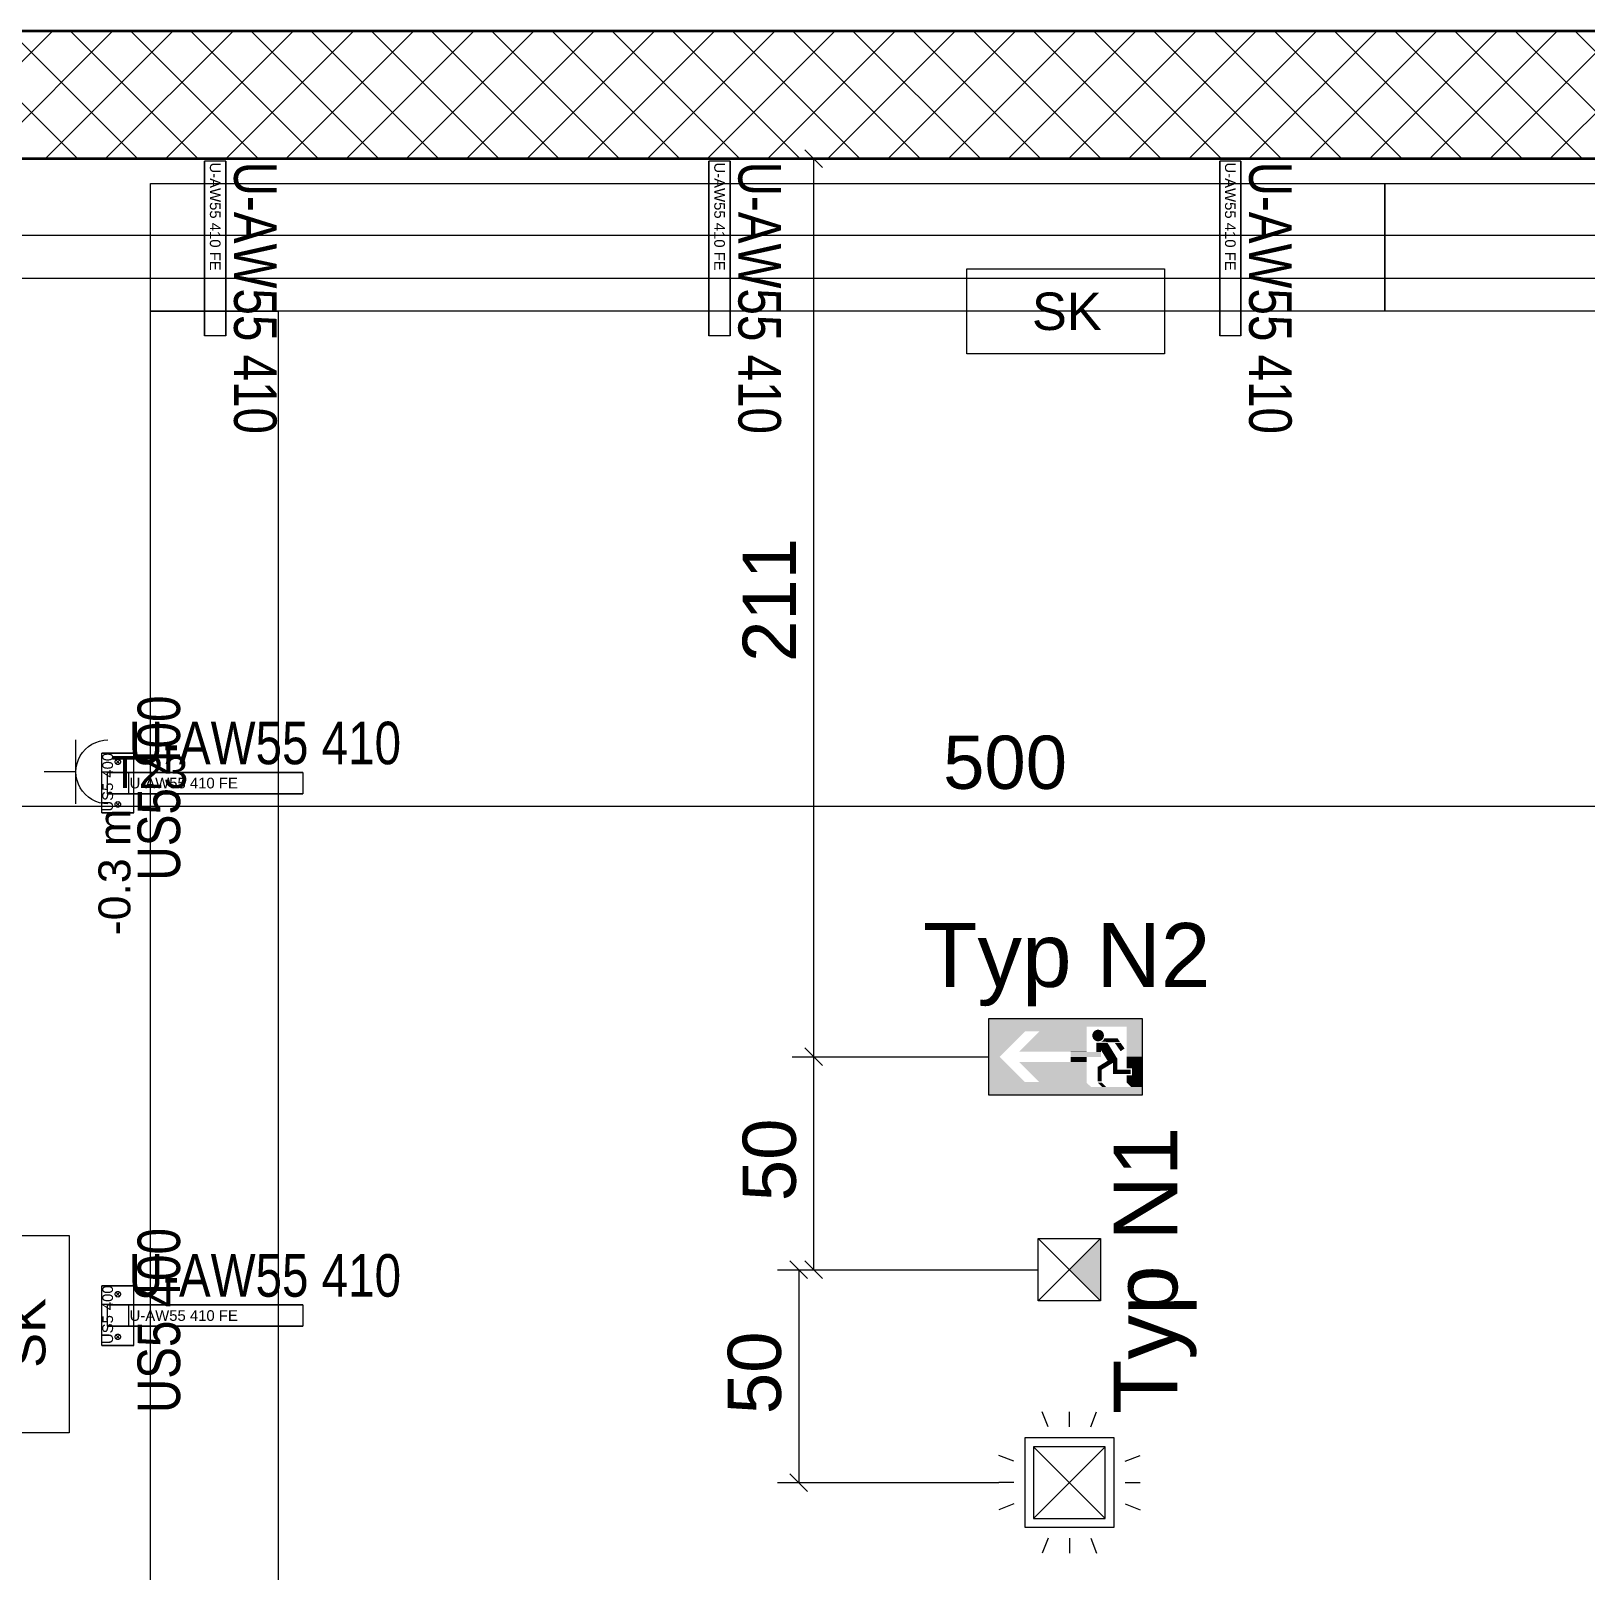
# Model space of a CAD drawing. Extents: x -1067 to 613, y -179 to 712.
# Drawn here: x -580.7 to -507.6, y 378 to 450.4 of the extents above; entities that cross this region are included whole.
import ezdxf
from ezdxf.lldxf.tags import DXFTag

# ---------------------------------------------------------------- set-up
doc = ezdxf.new("R2010")
doc.units = 0
doc.layers.get('0').update_dxf_attribs({"lineweight": 13})
for name, color, linetype, lineweight, true_color in [('A-DETL-____-OTLN', 5, 'Continuous', 9, 0x0000ff), ('EL01_VVV_Mass', 7, 'Continuous', 13, 0xb2b200), ('EL01_WAN_BUS-KNX', 7, 'Continuous', 13, 0xcc0099), ('EL01_WAN_Kraft', 1, 'Continuous', 13, 0xff0000), ('EL01_WAN_Notbeleuchtungen', 7, 'Continuous', 13, 0x009900), ('EL01_WAN_Notbeleuchtungentyp', 7, 'Continuous', 13, 0x009900), ('EL01_WAN_Schlaufkasten', 1, 'Continuous', 13, 0xff0000), ('EL01_WAN_Trassen', 40, 'Continuous', 13, 0xffbf00), ('EL01_WAN_Trassen Befestigung', 7, 'Continuous', 13, 0xb2b200)]:
    doc.layers.add(name, color=color, linetype=linetype, lineweight=lineweight, true_color=true_color)
for name, color, linetype, lineweight in [('A-FLOR-____-OTLN', 7, 'Continuous', 9), ('A-WALL-____-MCUT', 7, 'Continuous', 35), ('A-WALL-____-PATT', 7, 'Continuous', 35)]:
    doc.layers.add(name, color=color, linetype=linetype, lineweight=lineweight)
doc.styles.get("Standard").update_dxf_attribs({"font": 'arial.ttf'})
tags = doc.linetypes.add('Gestrichelt', pattern=[0.1, 0.05, -0.05]).pattern_tags.tags
tags[6:7] = [DXFTag(74, 4), DXFTag(75, 0), DXFTag(340, '0'), DXFTag(46, 1.0), DXFTag(50, 0.0), DXFTag(44, 0.0), DXFTag(45, 0.0)]
tags[4:5] = [DXFTag(74, 4), DXFTag(75, 0), DXFTag(340, '0'), DXFTag(46, 1.0), DXFTag(50, 0.0), DXFTag(44, 0.0), DXFTag(45, 0.0)]

# ---------------------------------------------------------------- blocks, each defined once
blk = doc.blocks.new('Referenz-A0UNPC4Q6I', base_point=(-1062.181, -175.856))
at = {"layer": 'A-DETL-____-OTLN', "color": 0, "linetype": 'Gestrichelt', "ltscale": 0.13}
blk.add_line((-585.097, 438.764), (-247.297, 438.764), dxfattribs=at)
at = {"layer": 'A-FLOR-____-OTLN', "color": 0, "linetype": 'Continuous', "ltscale": 0.13}
for p, q in [((-246.697, 444.364), (-585.097, 444.364)), ((-247.297, 440.776), (-585.097, 440.776))]:
    blk.add_line(p, q, dxfattribs=at)
at = {"layer": 'A-WALL-____-MCUT', "color": 0, "linetype": 'Continuous', "ltscale": 0.35}
for p, q in [((178.303, 450.376), (-831.255, 450.376)), ((-246.697, 444.376), (-585.097, 444.376))]:
    blk.add_line(p, q, dxfattribs=at)
at = {"layer": 'A-WALL-____-PATT', "color": 0, "linetype": 'Continuous', "lineweight": 9, "ltscale": 0.13}
for p, q in [((-585.702, 444.376), (-579.702, 450.376)), ((-578.511, 444.376), (-584.511, 450.376)), ((-582.874, 444.376), (-576.874, 450.376)), ((-575.683, 444.376), (-581.683, 450.376)), ((-580.045, 444.376), (-574.045, 450.376)), ((-572.854, 444.376), (-578.854, 450.376)), ((-577.217, 444.376), (-571.217, 450.376)), ((-570.026, 444.376), (-576.026, 450.376)), ((-574.388, 444.376), (-568.388, 450.376)), ((-567.197, 444.376), (-573.197, 450.376)), ((-571.56, 444.376), (-565.56, 450.376)), ((-564.369, 444.376), (-570.369, 450.376)), ((-568.731, 444.376), (-562.731, 450.376)), ((-561.541, 444.376), (-567.541, 450.376)), ((-565.903, 444.376), (-559.903, 450.376)), ((-558.712, 444.376), (-564.712, 450.376)), ((-563.075, 444.376), (-557.075, 450.376)), ((-555.884, 444.376), (-561.884, 450.376)), ((-560.246, 444.376), (-554.246, 450.376)), ((-553.055, 444.376), (-559.055, 450.376)), ((-557.418, 444.376), (-551.418, 450.376)), ((-550.227, 444.376), (-556.227, 450.376)), ((-554.589, 444.376), (-548.589, 450.376)), ((-547.398, 444.376), (-553.398, 450.376)), ((-551.761, 444.376), (-545.761, 450.376)), ((-544.57, 444.376), (-550.57, 450.376)), ((-548.932, 444.376), (-542.932, 450.376)), ((-541.742, 444.376), (-547.742, 450.376)), ((-546.104, 444.376), (-540.104, 450.376)), ((-538.913, 444.376), (-544.913, 450.376)), ((-543.276, 444.376), (-537.276, 450.376)), ((-536.085, 444.376), (-542.085, 450.376)), ((-540.447, 444.376), (-534.447, 450.376)), ((-533.256, 444.376), (-539.256, 450.376)), ((-537.619, 444.376), (-531.619, 450.376)), ((-530.428, 444.376), (-536.428, 450.376)), ((-534.79, 444.376), (-528.79, 450.376)), ((-527.599, 444.376), (-533.599, 450.376)), ((-531.962, 444.376), (-525.962, 450.376)), ((-524.771, 444.376), (-530.771, 450.376)), ((-529.133, 444.376), (-523.133, 450.376)), ((-521.943, 444.376), (-527.943, 450.376)), ((-526.305, 444.376), (-520.305, 450.376)), ((-519.114, 444.376), (-525.114, 450.376)), ((-523.477, 444.376), (-517.477, 450.376)), ((-516.286, 444.376), (-522.286, 450.376)), ((-520.648, 444.376), (-514.648, 450.376)), ((-513.457, 444.376), (-519.457, 450.376)), ((-517.82, 444.376), (-511.82, 450.376)), ((-510.629, 444.376), (-516.629, 450.376)), ((-514.991, 444.376), (-508.991, 450.376)), ((-507.8, 444.376), (-513.8, 450.376)), ((-512.163, 444.376), (-506.163, 450.376)), ((-504.972, 444.376), (-510.972, 450.376)), ((-509.334, 444.376), (-503.334, 450.376)), ((-502.144, 444.376), (-508.144, 450.376))]:
    blk.add_line(p, q, dxfattribs=at)
blk = doc.blocks.new('IfcObject-A0UNPC4S6I', base_point=(-524.854, 431.739))
at = {"layer": 'EL01_WAN_Trassen', "linetype": 'ByBlock', "lineweight": -2, "ltscale": 0.13}
for p, q in [((-523.854, 444.26), (-524.854, 444.26)), ((-523.854, 444.26), (-524.854, 444.26)), ((-524.854, 444.26), (-524.854, 436.06)), ((-524.854, 436.06), (-524.854, 444.26)), ((-524.854, 444.26), (-524.854, 444.26)), ((-523.854, 444.26), (-523.854, 436.06)), ((-523.854, 436.06), (-523.854, 444.26)), ((-523.854, 444.26), (-523.854, 444.26)), ((-523.854, 436.06), (-524.854, 436.06)), ((-523.854, 436.06), (-524.854, 436.06)), ((-524.854, 436.06), (-524.854, 436.06)), ((-523.854, 436.06), (-523.854, 436.06))]:
    blk.add_line(p, q, dxfattribs=at)
at = {"layer": 'EL01_WAN_Trassen', "lineweight": -2, "attachment_point": 1, "rotation": 270}
for s, insert, char_height in [('{\\fArial;U-AW55 410 FE}', (-524.104, 444.205), 0.5), ('{\\W0.8;\\fArial;U-AW55 410}', (-521.47, 444.244), 2)]:
    blk.add_mtext(s, dxfattribs=dict(at, insert=insert, char_height=char_height))
blk = doc.blocks.new('IfcObject-A0UNPC4Y6I', base_point=(-577.381, 410.467))
at = {"layer": 'EL01_WAN_Trassen', "linetype": 'ByBlock', "lineweight": -2, "ltscale": 0.13}
for p, q in [((-577.381, 413.651), (-577.381, 416.451)), ((-577.381, 413.651), (-577.381, 416.451)), ((-575.881, 416.451), (-577.381, 416.451)), ((-577.381, 416.451), (-577.381, 416.451)), ((-577.381, 416.451), (-575.881, 416.451)), ((-575.881, 413.651), (-575.881, 416.451)), ((-575.881, 413.651), (-575.881, 416.451)), ((-575.881, 416.451), (-575.881, 416.451)), ((-576.761, 416.051), (-576.757, 416.084)), ((-576.757, 416.017), (-576.761, 416.051)), ((-576.757, 416.084), (-576.744, 416.116)), ((-576.744, 415.986), (-576.757, 416.017)), ((-576.744, 416.116), (-576.723, 416.143)), ((-576.723, 415.959), (-576.744, 415.986)), ((-576.723, 416.143), (-576.696, 416.163)), ((-576.723, 415.959), (-576.539, 416.143)), ((-576.539, 415.959), (-576.723, 416.143)), ((-576.696, 415.938), (-576.723, 415.959)), ((-576.696, 416.163), (-576.665, 416.176)), ((-576.665, 415.925), (-576.696, 415.938)), ((-576.665, 416.176), (-576.631, 416.181)), ((-576.631, 415.921), (-576.665, 415.925)), ((-576.631, 416.181), (-576.597, 416.176)), ((-576.597, 415.925), (-576.631, 415.921)), ((-576.597, 416.176), (-576.566, 416.163)), ((-576.566, 415.938), (-576.597, 415.925)), ((-576.566, 416.163), (-576.539, 416.143)), ((-576.539, 415.959), (-576.566, 415.938)), ((-576.539, 416.143), (-576.518, 416.116)), ((-576.518, 415.986), (-576.539, 415.959)), ((-576.518, 416.116), (-576.505, 416.084)), ((-576.505, 416.017), (-576.518, 415.986)), ((-576.505, 416.084), (-576.501, 416.051)), ((-576.501, 416.051), (-576.505, 416.017)), ((-577.131, 415.551), (-577.131, 414.551)), ((-577.131, 415.551), (-577.131, 414.551)), ((-576.131, 415.551), (-577.131, 415.551)), ((-577.131, 415.551), (-577.131, 415.551)), ((-577.131, 415.551), (-576.131, 415.551)), ((-576.131, 415.551), (-576.131, 414.551)), ((-576.131, 415.551), (-576.131, 414.551)), ((-576.131, 415.551), (-576.131, 415.551)), ((-576.131, 414.551), (-577.131, 414.551)), ((-577.131, 414.551), (-577.131, 414.551)), ((-577.131, 414.551), (-576.131, 414.551)), ((-576.131, 414.551), (-576.131, 414.551)), ((-575.881, 413.651), (-577.381, 413.651)), ((-577.381, 413.651), (-577.381, 413.651)), ((-577.381, 413.651), (-575.881, 413.651)), ((-576.761, 414.051), (-576.757, 414.084)), ((-576.757, 414.017), (-576.761, 414.051)), ((-576.757, 414.084), (-576.744, 414.116)), ((-576.744, 413.986), (-576.757, 414.017)), ((-576.744, 414.116), (-576.723, 414.143)), ((-576.723, 413.959), (-576.744, 413.986)), ((-576.723, 414.143), (-576.696, 414.163)), ((-576.539, 413.959), (-576.723, 414.143)), ((-576.539, 414.143), (-576.723, 413.959)), ((-576.696, 413.938), (-576.723, 413.959)), ((-576.696, 414.163), (-576.665, 414.176)), ((-576.665, 413.925), (-576.696, 413.938)), ((-576.665, 414.176), (-576.631, 414.181)), ((-576.631, 413.921), (-576.665, 413.925)), ((-576.631, 414.181), (-576.597, 414.176)), ((-576.597, 413.925), (-576.631, 413.921)), ((-576.597, 414.176), (-576.566, 414.163)), ((-576.566, 413.938), (-576.597, 413.925)), ((-576.566, 414.163), (-576.539, 414.143)), ((-576.539, 413.959), (-576.566, 413.938)), ((-576.539, 414.143), (-576.518, 414.116)), ((-576.518, 413.986), (-576.539, 413.959)), ((-576.518, 414.116), (-576.505, 414.084)), ((-576.505, 414.017), (-576.518, 413.986)), ((-576.505, 414.084), (-576.501, 414.051)), ((-576.501, 414.051), (-576.505, 414.017)), ((-575.881, 413.651), (-575.881, 413.651))]:
    blk.add_line(p, q, dxfattribs=at)
at = {"layer": 'EL01_WAN_Trassen', "lineweight": -2, "attachment_point": 1, "rotation": 90}
for s, insert, char_height in [('{\\W0.8;\\fArial;US5 400}', (-575.703, 410.467), 2), ('{\\fArial;400}', (-577.358, 415.303), 0.5), ('{\\fArial;US5}', (-577.354, 413.712), 0.5)]:
    blk.add_mtext(s, dxfattribs=dict(at, insert=insert, char_height=char_height))
blk = doc.blocks.new('IfcObject-A0UNPC5Q6I', base_point=(-576.131, 389.536))
at = {"layer": 'EL01_WAN_Trassen', "linetype": 'ByBlock', "lineweight": -2, "ltscale": 0.13}
for p, q in [((-576.131, 390.536), (-576.131, 389.536)), ((-576.131, 390.536), (-576.131, 389.536)), ((-576.131, 390.536), (-567.931, 390.536)), ((-567.931, 390.536), (-576.131, 390.536)), ((-576.131, 390.536), (-576.131, 390.536)), ((-567.931, 390.536), (-567.931, 389.536)), ((-567.931, 390.536), (-567.931, 389.536)), ((-567.931, 390.536), (-567.931, 390.536)), ((-576.131, 389.536), (-567.931, 389.536)), ((-567.931, 389.536), (-576.131, 389.536)), ((-576.131, 389.536), (-576.131, 389.536)), ((-567.931, 389.536), (-567.931, 389.536))]:
    blk.add_line(p, q, dxfattribs=at)
at = {"layer": 'EL01_WAN_Trassen', "lineweight": -2, "attachment_point": 1}
for s, insert, char_height in [('{\\W0.8;\\fArial;U-AW55 410}', (-576.115, 392.92), 2), ('{\\fArial;U-AW55 410 FE}', (-576.076, 390.286), 0.5)]:
    blk.add_mtext(s, dxfattribs=dict(at, insert=insert, char_height=char_height))
blk = doc.blocks.new('Kabelkanal-A0UNPC6C6I', base_point=(-575.095, 437.214))
at = {"color": 0, "linetype": 'ByBlock', "lineweight": -2, "ltscale": 0.13}
for p, q in [((-575.095, 437.214), (-575.095, 443.214)), ((-575.095, 443.214), (-517.095, 443.214)), ((-517.095, 443.214), (-517.095, 437.214)), ((-517.095, 437.214), (-575.095, 437.214))]:
    blk.add_line(p, q, dxfattribs=at)
blk = doc.blocks.new('Kabelkanal-A0UNPC826I', base_point=(-517.095, 437.214))
at = {"color": 0, "linetype": 'ByBlock', "lineweight": -2, "ltscale": 0.13}
for p, q in [((-517.095, 437.214), (-517.095, 443.214)), ((-517.095, 443.214), (-457.095, 443.214)), ((-457.095, 443.214), (-457.095, 437.214)), ((-457.095, 437.214), (-517.095, 437.214))]:
    blk.add_line(p, q, dxfattribs=at)
blk = doc.blocks.new('IfcObject-A0UNPC8C6I', base_point=(-572.553, 431.739))
at = {"layer": 'EL01_WAN_Trassen', "linetype": 'ByBlock', "lineweight": -2, "ltscale": 0.13}
for p, q in [((-571.553, 444.26), (-572.553, 444.26)), ((-571.553, 444.26), (-572.553, 444.26)), ((-572.553, 444.26), (-572.553, 436.06)), ((-572.553, 436.06), (-572.553, 444.26)), ((-572.553, 444.26), (-572.553, 444.26)), ((-571.553, 444.26), (-571.553, 436.06)), ((-571.553, 436.06), (-571.553, 444.26)), ((-571.553, 444.26), (-571.553, 444.26)), ((-571.553, 436.06), (-572.553, 436.06)), ((-571.553, 436.06), (-572.553, 436.06)), ((-572.553, 436.06), (-572.553, 436.06)), ((-571.553, 436.06), (-571.553, 436.06))]:
    blk.add_line(p, q, dxfattribs=at)
at = {"layer": 'EL01_WAN_Trassen', "lineweight": -2, "attachment_point": 1, "rotation": 270}
for s, insert, char_height in [('{\\fArial;U-AW55 410 FE}', (-571.803, 444.205), 0.5), ('{\\W0.8;\\fArial;U-AW55 410}', (-569.169, 444.244), 2)]:
    blk.add_mtext(s, dxfattribs=dict(at, insert=insert, char_height=char_height))
blk = doc.blocks.new('IfcObject-A0UNPC946I', base_point=(-576.131, 414.551))
at = {"layer": 'EL01_WAN_Trassen', "linetype": 'ByBlock', "lineweight": -2, "ltscale": 0.13}
for p, q in [((-576.131, 415.551), (-576.131, 414.551)), ((-576.131, 415.551), (-576.131, 414.551)), ((-576.131, 415.551), (-567.931, 415.551)), ((-567.931, 415.551), (-576.131, 415.551)), ((-576.131, 415.551), (-576.131, 415.551)), ((-567.931, 415.551), (-567.931, 414.551)), ((-567.931, 415.551), (-567.931, 414.551)), ((-567.931, 415.551), (-567.931, 415.551)), ((-576.131, 414.551), (-567.931, 414.551)), ((-567.931, 414.551), (-576.131, 414.551)), ((-576.131, 414.551), (-576.131, 414.551)), ((-567.931, 414.551), (-567.931, 414.551))]:
    blk.add_line(p, q, dxfattribs=at)
at = {"layer": 'EL01_WAN_Trassen', "lineweight": -2, "attachment_point": 1}
for s, insert, char_height in [('{\\W0.8;\\fArial;U-AW55 410}', (-576.115, 417.935), 2), ('{\\fArial;U-AW55 410 FE}', (-576.076, 415.301), 0.5)]:
    blk.add_mtext(s, dxfattribs=dict(at, insert=insert, char_height=char_height))
blk = doc.blocks.new('IfcObject-A0UNPC9K6I', base_point=(-577.381, 385.451))
at = {"layer": 'EL01_WAN_Trassen', "linetype": 'ByBlock', "lineweight": -2, "ltscale": 0.13}
for p, q in [((-577.381, 388.636), (-577.381, 391.436)), ((-577.381, 388.636), (-577.381, 391.436)), ((-575.881, 391.436), (-577.381, 391.436)), ((-577.381, 391.436), (-577.381, 391.436)), ((-577.381, 391.436), (-575.881, 391.436)), ((-576.761, 391.036), (-576.757, 391.069)), ((-576.757, 391.002), (-576.761, 391.036)), ((-576.757, 391.069), (-576.744, 391.101)), ((-576.744, 390.971), (-576.757, 391.002)), ((-576.744, 391.101), (-576.723, 391.128)), ((-576.723, 390.944), (-576.744, 390.971)), ((-576.723, 391.128), (-576.696, 391.148)), ((-576.723, 390.944), (-576.539, 391.128)), ((-576.539, 390.944), (-576.723, 391.128)), ((-576.696, 390.923), (-576.723, 390.944)), ((-576.696, 391.148), (-576.665, 391.161)), ((-576.665, 390.91), (-576.696, 390.923)), ((-576.665, 391.161), (-576.631, 391.166)), ((-576.631, 390.906), (-576.665, 390.91)), ((-576.631, 391.166), (-576.597, 391.161)), ((-576.597, 390.91), (-576.631, 390.906)), ((-576.597, 391.161), (-576.566, 391.148)), ((-576.566, 390.923), (-576.597, 390.91)), ((-576.566, 391.148), (-576.539, 391.128)), ((-576.539, 390.944), (-576.566, 390.923)), ((-576.539, 391.128), (-576.518, 391.101)), ((-576.518, 390.971), (-576.539, 390.944)), ((-576.518, 391.101), (-576.505, 391.069)), ((-576.505, 391.002), (-576.518, 390.971)), ((-576.505, 391.069), (-576.501, 391.036)), ((-576.501, 391.036), (-576.505, 391.002)), ((-575.881, 388.636), (-575.881, 391.436)), ((-575.881, 388.636), (-575.881, 391.436)), ((-575.881, 391.436), (-575.881, 391.436)), ((-577.131, 390.536), (-577.131, 389.536)), ((-577.131, 390.536), (-577.131, 389.536)), ((-576.131, 390.536), (-577.131, 390.536)), ((-577.131, 390.536), (-577.131, 390.536)), ((-577.131, 390.536), (-576.131, 390.536)), ((-576.131, 390.536), (-576.131, 389.536)), ((-576.131, 390.536), (-576.131, 389.536)), ((-576.131, 390.536), (-576.131, 390.536)), ((-576.131, 389.536), (-577.131, 389.536)), ((-577.131, 389.536), (-577.131, 389.536)), ((-577.131, 389.536), (-576.131, 389.536)), ((-576.131, 389.536), (-576.131, 389.536)), ((-576.761, 389.036), (-576.757, 389.069)), ((-576.757, 389.002), (-576.761, 389.036)), ((-576.757, 389.069), (-576.744, 389.101)), ((-576.744, 388.971), (-576.757, 389.002)), ((-576.744, 389.101), (-576.723, 389.128)), ((-576.723, 388.944), (-576.744, 388.971)), ((-576.723, 389.128), (-576.696, 389.148)), ((-576.539, 388.944), (-576.723, 389.128)), ((-576.539, 389.128), (-576.723, 388.944)), ((-576.696, 388.923), (-576.723, 388.944)), ((-576.696, 389.148), (-576.665, 389.161)), ((-576.665, 388.91), (-576.696, 388.923)), ((-576.665, 389.161), (-576.631, 389.166)), ((-576.631, 388.906), (-576.665, 388.91)), ((-576.631, 389.166), (-576.597, 389.161)), ((-576.597, 388.91), (-576.631, 388.906)), ((-576.597, 389.161), (-576.566, 389.148)), ((-576.566, 388.923), (-576.597, 388.91)), ((-576.566, 389.148), (-576.539, 389.128)), ((-576.539, 388.944), (-576.566, 388.923)), ((-576.539, 389.128), (-576.518, 389.101)), ((-576.518, 388.971), (-576.539, 388.944)), ((-576.518, 389.101), (-576.505, 389.069)), ((-576.505, 389.002), (-576.518, 388.971)), ((-576.505, 389.069), (-576.501, 389.036)), ((-576.501, 389.036), (-576.505, 389.002)), ((-575.881, 388.636), (-577.381, 388.636)), ((-577.381, 388.636), (-577.381, 388.636)), ((-577.381, 388.636), (-575.881, 388.636)), ((-575.881, 388.636), (-575.881, 388.636))]:
    blk.add_line(p, q, dxfattribs=at)
at = {"layer": 'EL01_WAN_Trassen', "lineweight": -2, "attachment_point": 1, "rotation": 90}
for s, insert, char_height in [('{\\W0.8;\\fArial;US5 400}', (-575.703, 385.451), 2), ('{\\fArial;400}', (-577.358, 390.288), 0.5), ('{\\fArial;US5}', (-577.354, 388.697), 0.5)]:
    blk.add_mtext(s, dxfattribs=dict(at, insert=insert, char_height=char_height))
blk = doc.blocks.new('IfcObject-A0UNPC9Q6I', base_point=(-548.854, 431.739))
at = {"layer": 'EL01_WAN_Trassen', "linetype": 'ByBlock', "lineweight": -2, "ltscale": 0.13}
for p, q in [((-547.854, 444.26), (-548.854, 444.26)), ((-547.854, 444.26), (-548.854, 444.26)), ((-548.854, 444.26), (-548.854, 436.06)), ((-548.854, 436.06), (-548.854, 444.26)), ((-548.854, 444.26), (-548.854, 444.26)), ((-547.854, 444.26), (-547.854, 436.06)), ((-547.854, 436.06), (-547.854, 444.26)), ((-547.854, 444.26), (-547.854, 444.26)), ((-547.854, 436.06), (-548.854, 436.06)), ((-547.854, 436.06), (-548.854, 436.06)), ((-548.854, 436.06), (-548.854, 436.06)), ((-547.854, 436.06), (-547.854, 436.06))]:
    blk.add_line(p, q, dxfattribs=at)
at = {"layer": 'EL01_WAN_Trassen', "lineweight": -2, "attachment_point": 1, "rotation": 270}
for s, insert, char_height in [('{\\fArial;U-AW55 410 FE}', (-548.104, 444.205), 0.5), ('{\\W0.8;\\fArial;U-AW55 410}', (-545.47, 444.244), 2)]:
    blk.add_mtext(s, dxfattribs=dict(at, insert=insert, char_height=char_height))
blk = doc.blocks.new('Kabelkanal-A0UNPC9Y6I', base_point=(-575.095, 377.214))
at = {"color": 0, "linetype": 'ByBlock', "lineweight": -2, "ltscale": 0.13}
for p, q in [((-575.095, 437.214), (-569.095, 437.214)), ((-575.095, 377.214), (-575.095, 437.214)), ((-569.095, 437.214), (-569.095, 377.214)), ((-569.095, 377.214), (-575.095, 377.214))]:
    blk.add_line(p, q, dxfattribs=at)
blk = doc.blocks.new('Maß-A0UNPCB66I', base_point=(-585.509, 403.992))
at = {"color": 0, "lineweight": -2}
blk.add_line((-485.095, 413.945), (-585.095, 413.945), dxfattribs=at)
at = {"color": 0, "lineweight": -2, "insert": (-537.851, 417.278), "char_height": 2.5, "attachment_point": 1}
blk.add_mtext('{\\fArial;500}', dxfattribs=at)
blk = doc.blocks.new('Maß-A0UNPCD26I', base_point=(-547.97, 381.776))
at = {"color": 0, "lineweight": -2}
for p, q in [((-544.223, 391.777), (-545.05, 392.605)), ((-545.637, 392.191), (-533.38, 392.191)), ((-544.637, 392.191), (-544.637, 382.19)), ((-545.637, 382.19), (-535.239, 382.19)), ((-544.223, 381.776), (-545.05, 382.603))]:
    blk.add_line(p, q, dxfattribs=at)
at = {"color": 0, "lineweight": -2, "insert": (-547.97, 385.404), "char_height": 2.5, "attachment_point": 1, "rotation": 90}
blk.add_mtext('{\\fArial;50}', dxfattribs=at)
blk = doc.blocks.new('Notleuchte eckig-A0UNPCES6I', base_point=(-533.38, 390.731))
at = {"color": 0, "lineweight": -2}
for p, q in [((-533.38, 393.651), (-530.461, 390.731)), ((-533.38, 390.731), (-530.461, 393.651)), ((-533.38, 390.731), (-533.38, 393.651)), ((-533.38, 393.651), (-530.461, 393.651)), ((-530.461, 393.651), (-530.461, 390.731)), ((-530.461, 390.731), (-533.38, 390.731))]:
    blk.add_line(p, q, dxfattribs=at)
for points in [[(-530.461, 392.191), (-531.92, 392.191), (-530.461, 393.651)], [(-530.461, 390.731), (-530.461, 392.191), (-531.92, 392.191)]]:
    blk.add_solid(points, dxfattribs=at)
blk = doc.blocks.new('Bemerkung 1-A0UNPCEU6I', base_point=(-529.843, 385.407))
at = {"color": 0, "lineweight": -2, "insert": (-529.843, 385.407), "char_height": 3, "attachment_point": 1, "rotation": 90}
blk.add_mtext('{\\fArial;Typ N1}', dxfattribs=at)
blk = doc.blocks.new('RZL-Wand_ Links-A0UNPCFI6I', base_point=(-535.695, 400.392))
at = {"color": 0, "lineweight": -2}
for p, q in [((-535.695, 403.992), (-528.495, 403.992)), ((-535.695, 400.392), (-535.695, 403.992)), ((-528.495, 403.992), (-528.495, 400.392)), ((-528.495, 400.392), (-535.695, 400.392))]:
    blk.add_line(p, q, dxfattribs=at)
for points in [[(-535.695, 403.382), (-532.095, 403.382), (-535.695, 403.992)], [(-532.095, 403.382), (-535.695, 403.992), (-532.095, 403.992)], [(-535.695, 402.192), (-535.195, 402.192), (-535.695, 403.382)], [(-535.195, 402.192), (-535.695, 403.382), (-534.006, 403.382)], [(-534.276, 402.432), (-532.095, 402.432), (-533.327, 403.382)], [(-532.095, 402.432), (-533.327, 403.382), (-532.095, 403.382)], [(-532.095, 403.614), (-528.495, 403.614), (-532.095, 403.992)], [(-528.495, 403.614), (-532.095, 403.992), (-528.495, 403.992)], [(-532.095, 402.432), (-531.11, 402.432), (-532.095, 403.614)], [(-531.11, 402.432), (-532.095, 403.614), (-531.11, 403.614)], [(-530.302, 403.262), (-530.83, 403.262), (-530.329, 403.328)], [(-530.83, 403.262), (-530.329, 403.328), (-530.803, 403.328)], [(-530.329, 403.328), (-530.803, 403.328), (-530.373, 403.385)], [(-530.803, 403.328), (-530.373, 403.385), (-530.759, 403.385)], [(-530.373, 403.385), (-530.759, 403.385), (-530.429, 403.428)], [(-530.759, 403.385), (-530.429, 403.428), (-530.703, 403.428)], [(-530.429, 403.428), (-530.703, 403.428), (-530.495, 403.455)], [(-530.703, 403.428), (-530.495, 403.455), (-530.637, 403.455)], [(-530.495, 403.455), (-530.637, 403.455), (-530.566, 403.465)], [(-529.218, 402.192), (-528.495, 402.192), (-529.218, 403.614)], [(-528.495, 402.192), (-529.218, 403.614), (-528.495, 403.614)], [(-530.293, 403.191), (-530.84, 403.191), (-530.302, 403.262)], [(-530.84, 403.191), (-530.302, 403.262), (-530.83, 403.262)], [(-530.83, 403.12), (-530.293, 403.191), (-530.84, 403.191)], [(-530.302, 403.12), (-530.83, 403.12), (-530.293, 403.191)], [(-530.803, 403.054), (-530.302, 403.12), (-530.83, 403.12)], [(-530.329, 403.054), (-530.803, 403.054), (-530.302, 403.12)], [(-530.759, 402.998), (-530.329, 403.054), (-530.803, 403.054)], [(-530.373, 402.998), (-530.759, 402.998), (-530.329, 403.054)], [(-530.703, 402.954), (-530.373, 402.998), (-530.759, 402.998)], [(-530.429, 402.954), (-530.703, 402.954), (-530.373, 402.998)], [(-530.637, 402.927), (-530.429, 402.954), (-530.703, 402.954)], [(-530.657, 402.879), (-529.53, 402.879), (-530.459, 402.881)], [(-530.657, 402.847), (-529.508, 402.847), (-530.657, 402.879)], [(-529.508, 402.847), (-530.657, 402.879), (-529.53, 402.879)], [(-530.657, 402.502), (-529.911, 402.502), (-530.657, 402.847)], [(-529.911, 402.502), (-530.657, 402.847), (-530.123, 402.847)], [(-530.495, 402.927), (-530.637, 402.927), (-530.429, 402.954)], [(-530.566, 402.918), (-530.495, 402.927), (-530.637, 402.927)], [(-530.459, 402.881), (-529.531, 402.881), (-530.413, 402.899)], [(-529.53, 402.879), (-530.459, 402.881), (-529.531, 402.881)], [(-530.413, 402.899), (-529.543, 402.899), (-530.353, 402.937)], [(-529.531, 402.881), (-530.413, 402.899), (-529.543, 402.899)], [(-530.353, 402.937), (-529.57, 402.937), (-530.311, 402.986)], [(-529.543, 402.899), (-530.353, 402.937), (-529.57, 402.937)], [(-530.311, 402.986), (-529.604, 402.986), (-530.272, 403.059)], [(-529.57, 402.937), (-530.311, 402.986), (-529.604, 402.986)], [(-529.604, 402.986), (-530.272, 403.059), (-529.654, 403.059)], [(-529.599, 402.581), (-529.508, 402.847), (-529.783, 402.847)], [(-529.324, 402.581), (-529.599, 402.581), (-529.508, 402.847)], [(-529.51, 402.453), (-529.324, 402.581), (-529.599, 402.581)], [(-535.695, 401.003), (-534.006, 401.003), (-535.695, 402.192)], [(-534.006, 401.003), (-535.695, 402.192), (-535.195, 402.192)], [(-533.327, 401.003), (-532.095, 401.003), (-534.276, 401.952)], [(-532.095, 401.003), (-534.276, 401.952), (-532.095, 401.952)], [(-532.095, 400.981), (-531.11, 400.981), (-532.095, 401.952)], [(-531.11, 400.981), (-532.095, 401.952), (-531.11, 401.952)], [(-531.855, 402.41), (-531.11, 402.41), (-531.855, 402.432)], [(-531.11, 402.41), (-531.855, 402.432), (-531.11, 402.432)], [(-531.855, 402.181), (-530.429, 402.181), (-531.855, 402.41)], [(-530.429, 402.181), (-531.855, 402.41), (-530.429, 402.41)], [(-531.855, 401.952), (-531.11, 401.952), (-531.855, 402.181)], [(-531.11, 401.952), (-531.855, 402.181), (-531.11, 402.181)], [(-530.657, 402.41), (-530.429, 402.41), (-530.657, 402.502)], [(-530.429, 402.41), (-530.657, 402.502), (-530.429, 402.502)], [(-530.592, 401.713), (-530.187, 401.713), (-530.27, 401.911)], [(-530.177, 402.096), (-529.661, 402.096), (-530.429, 402.502)], [(-529.661, 402.096), (-530.429, 402.502), (-529.911, 402.502)], [(-530.27, 401.911), (-529.661, 401.911), (-530.119, 402.004)], [(-530.187, 401.713), (-530.27, 401.911), (-529.864, 401.911)], [(-530.119, 402.004), (-529.661, 402.004), (-530.177, 402.096)], [(-529.661, 402.004), (-530.177, 402.096), (-529.661, 402.096)], [(-529.661, 401.911), (-530.119, 402.004), (-529.661, 402.004)], [(-529.864, 401.591), (-529.661, 401.591), (-529.864, 401.911)], [(-529.661, 401.591), (-529.864, 401.911), (-529.661, 401.911)], [(-529.218, 401.655), (-528.495, 401.655), (-529.218, 402.192)], [(-528.495, 401.655), (-529.218, 402.192), (-528.495, 402.192)], [(-530.592, 401.587), (-530.394, 401.587), (-530.592, 401.713)], [(-530.394, 401.587), (-530.592, 401.713), (-530.187, 401.713)], [(-530.592, 401.042), (-530.394, 401.042), (-530.592, 401.587)], [(-530.394, 401.042), (-530.592, 401.587), (-530.394, 401.587)], [(-529.864, 401.379), (-529.041, 401.379), (-529.864, 401.591)], [(-529.041, 401.379), (-529.864, 401.591), (-529.041, 401.591)], [(-529.218, 400.981), (-528.495, 400.981), (-529.218, 401.316)], [(-528.495, 400.981), (-529.218, 401.316), (-528.495, 401.316)], [(-528.978, 401.316), (-528.495, 401.316), (-528.978, 401.655)], [(-528.495, 401.316), (-528.978, 401.655), (-528.495, 401.655)], [(-535.695, 400.392), (-532.095, 400.392), (-535.695, 401.003)], [(-532.095, 400.392), (-535.695, 401.003), (-532.095, 401.003)], [(-532.095, 400.779), (-530.907, 400.779), (-532.095, 400.981)], [(-530.907, 400.779), (-532.095, 400.981), (-531.11, 400.981)], [(-532.095, 400.392), (-528.495, 400.392), (-532.095, 400.779)], [(-528.495, 400.392), (-532.095, 400.779), (-528.495, 400.779)], [(-530.39, 400.779), (-530.192, 400.779), (-530.592, 400.981)], [(-530.192, 400.779), (-530.592, 400.981), (-530.394, 400.981)], [(-529.015, 400.779), (-528.495, 400.779), (-529.218, 400.981)], [(-528.495, 400.779), (-529.218, 400.981), (-528.495, 400.981)]]:
    blk.add_solid(points, dxfattribs=at)
blk = doc.blocks.new('Bemerkung 1-A0UNPCFK6I', base_point=(-538.797, 405.474))
at = {"color": 0, "lineweight": -2, "insert": (-538.797, 408.474), "char_height": 3, "attachment_point": 1}
blk.add_mtext('{\\fArial;Typ N2}', dxfattribs=at)
blk = doc.blocks.new('Maß-A0UNPCIQ6I', base_point=(-585.095, 401.779))
at = {"color": 0, "lineweight": -2}
for p, q in [((-542.937, 444.379), (-585.095, 444.379)), ((-543.523, 443.966), (-544.35, 444.793)), ((-543.937, 444.379), (-543.937, 402.192)), ((-543.523, 401.779), (-544.35, 402.606)), ((-544.937, 402.192), (-535.695, 402.192))]:
    blk.add_line(p, q, dxfattribs=at)
at = {"color": 0, "lineweight": -2, "insert": (-547.27, 420.742), "char_height": 2.5, "attachment_point": 1, "rotation": 90}
blk.add_mtext('{\\fArial;211}', dxfattribs=at)
blk = doc.blocks.new('Schlaufkasten Decke (multi)-A0UNPCKU6I', base_point=(-582.912, 384.521))
at = {"color": 0, "linetype": 'ByBlock', "lineweight": -2, "ltscale": 0.13}
for p, q in [((-582.912, 384.521), (-582.912, 393.801)), ((-582.912, 393.801), (-578.912, 393.801)), ((-578.912, 393.801), (-578.912, 384.521)), ((-578.912, 384.521), (-582.912, 384.521))]:
    blk.add_line(p, q, dxfattribs=at)
at = {"color": 0, "linetype": 'ByBlock', "lineweight": -2, "ltscale": 0.13, "insert": (-581.792, 387.58), "char_height": 1.76, "attachment_point": 1, "rotation": 90}
blk.add_mtext('{\\fArial;SK}', dxfattribs=at)
blk = doc.blocks.new('Schlaufkasten Decke (multi)-A0UNPCQ26I', base_point=(-536.735, 435.214))
at = {"color": 0, "linetype": 'ByBlock', "lineweight": -2, "ltscale": 0.13}
for p, q in [((-536.735, 435.214), (-536.735, 439.214)), ((-536.735, 439.214), (-527.455, 439.214)), ((-527.455, 439.214), (-527.455, 435.214)), ((-527.455, 435.214), (-536.735, 435.214))]:
    blk.add_line(p, q, dxfattribs=at)
at = {"color": 0, "linetype": 'ByBlock', "lineweight": -2, "ltscale": 0.13, "insert": (-533.676, 438.094), "char_height": 1.76, "attachment_point": 1}
blk.add_mtext('{\\fArial;SK}', dxfattribs=at)
blk = doc.blocks.new('Maß-A0UNPCRO6I', base_point=(-547.27, 391.777))
at = {"color": 0, "lineweight": -2}
for p, q in [((-543.523, 401.779), (-544.35, 402.606)), ((-544.937, 402.192), (-535.695, 402.192)), ((-543.937, 402.192), (-543.937, 392.191)), ((-543.523, 391.777), (-544.35, 392.605)), ((-544.937, 392.191), (-533.38, 392.191))]:
    blk.add_line(p, q, dxfattribs=at)
at = {"color": 0, "lineweight": -2, "insert": (-547.27, 395.406), "char_height": 2.5, "attachment_point": 1, "rotation": 90}
blk.add_mtext('{\\fArial;50}', dxfattribs=at)
blk = doc.blocks.new('Bewegungsmelder UP-A0UNPD1E6I', base_point=(-535.239, 378.867))
at = {"color": 0, "lineweight": -2}
for p, q in [((-532.92, 384.804), (-533.192, 385.512)), ((-531.916, 384.804), (-531.916, 385.512)), ((-530.913, 384.804), (-530.641, 385.512)), ((-534.016, 384.29), (-534.016, 380.09)), ((-529.816, 384.29), (-534.016, 384.29)), ((-529.816, 380.09), (-529.816, 384.29)), ((-533.596, 383.87), (-533.596, 380.51)), ((-530.236, 383.87), (-533.596, 383.87)), ((-530.236, 380.51), (-533.596, 383.87)), ((-533.596, 380.51), (-530.236, 383.87)), ((-530.236, 380.51), (-530.236, 383.87)), ((-534.531, 383.194), (-535.239, 383.465)), ((-529.302, 383.194), (-528.594, 383.465)), ((-534.531, 382.19), (-535.239, 382.19)), ((-529.302, 382.19), (-528.594, 382.19)), ((-534.531, 381.186), (-535.239, 380.914)), ((-529.302, 381.186), (-528.594, 380.914)), ((-534.016, 380.09), (-529.816, 380.09)), ((-533.596, 380.51), (-530.236, 380.51)), ((-532.92, 379.576), (-533.192, 378.867)), ((-531.916, 379.576), (-531.916, 378.867)), ((-530.913, 379.576), (-530.641, 378.867))]:
    blk.add_line(p, q, dxfattribs=at)
blk = doc.blocks.new('Steckdose T23_ UP-A0UNPD3O6I', base_point=(-580.095, 414.076))
at = {"color": 0, "linetype": 'ByBlock', "lineweight": -2, "ltscale": 0.13}
for p, q in [((-578.595, 414.076), (-578.595, 417.076)), ((-578.394, 416.326), (-578.285, 416.489)), ((-578.285, 416.489), (-578.156, 416.636)), ((-578.156, 416.636), (-578.008, 416.766)), ((-578.008, 416.766), (-577.845, 416.875)), ((-577.845, 416.875), (-577.669, 416.962)), ((-577.669, 416.962), (-577.483, 417.025)), ((-577.483, 417.025), (-577.291, 417.063)), ((-577.291, 417.063), (-577.095, 417.076)), ((-578.595, 415.576), (-578.582, 415.771)), ((-578.582, 415.771), (-578.544, 415.964)), ((-578.544, 415.964), (-578.481, 416.15)), ((-578.481, 416.15), (-578.394, 416.326)), ((-578.595, 415.576), (-580.095, 415.576)), ((-578.582, 415.38), (-578.595, 415.576)), ((-578.544, 415.187), (-578.582, 415.38)), ((-578.481, 415.002), (-578.544, 415.187)), ((-578.394, 414.826), (-578.481, 415.002)), ((-578.285, 414.663), (-578.394, 414.826)), ((-578.156, 414.515), (-578.285, 414.663)), ((-578.008, 414.386), (-578.156, 414.515)), ((-577.845, 414.277), (-578.008, 414.386)), ((-577.669, 414.19), (-577.845, 414.277)), ((-577.483, 414.127), (-577.669, 414.19)), ((-577.291, 414.089), (-577.483, 414.127)), ((-577.095, 414.076), (-577.291, 414.089))]:
    blk.add_line(p, q, dxfattribs=at)
at = {"color": 0, "linetype": 'ByBlock', "lineweight": -2, "ltscale": 0.13, "insert": (-576.93, 416.319), "char_height": 1.5, "attachment_point": 1}
blk.add_mtext('{\\fArial;T23}', dxfattribs=at)
blk = doc.blocks.new('Absolute Höhe-A0UNPD3Q6I', base_point=(-577.539, 407.904))
at = {"color": 0, "lineweight": -2, "insert": (-577.539, 407.904), "char_height": 1.5, "attachment_point": 1, "rotation": 90}
blk.add_mtext('{\\fArial;-0.3 m}', dxfattribs=at)

msp = doc.modelspace()

# ---------------------------------------------------------------- block references
at = {"color": 9, "lineweight": 25, "ltscale": 0.25, "true_color": 0xc0c0c0}
msp.add_blockref('Referenz-A0UNPC4Q6I', (-1062.181, -175.856), dxfattribs=at)
at = {"layer": 'EL01_VVV_Mass', "linetype": 'Continuous', "ltscale": 0.13}
for name, p in [('Maß-A0UNPCB66I', (-585.509, 403.992)), ('Maß-A0UNPCIQ6I', (-585.095, 401.779)), ('Maß-A0UNPCRO6I', (-547.27, 391.777)), ('Maß-A0UNPCD26I', (-547.97, 381.776))]:
    msp.add_blockref(name, p, dxfattribs=at)
at = {"layer": 'EL01_WAN_BUS-KNX', "linetype": 'Continuous', "ltscale": 0.13}
msp.add_blockref('Bewegungsmelder UP-A0UNPD1E6I', (-535.239, 378.867), dxfattribs=at)
at = {"layer": 'EL01_WAN_Kraft', "ltscale": 0.13}
for name, p in [('Steckdose T23_ UP-A0UNPD3O6I', (-580.095, 414.076)), ('Absolute Höhe-A0UNPD3Q6I', (-577.539, 407.904))]:
    msp.add_blockref(name, p, dxfattribs=at)
at = {"layer": 'EL01_WAN_Notbeleuchtungen', "linetype": 'Continuous', "ltscale": 0.13}
for name, p in [('RZL-Wand_ Links-A0UNPCFI6I', (-535.695, 400.392)), ('Notleuchte eckig-A0UNPCES6I', (-533.38, 390.731))]:
    msp.add_blockref(name, p, dxfattribs=at)
at = {"layer": 'EL01_WAN_Notbeleuchtungentyp', "linetype": 'Continuous', "ltscale": 0.13}
for name, p in [('Bemerkung 1-A0UNPCFK6I', (-538.797, 405.474)), ('Bemerkung 1-A0UNPCEU6I', (-529.843, 385.407))]:
    msp.add_blockref(name, p, dxfattribs=at)
at = {"layer": 'EL01_WAN_Schlaufkasten', "ltscale": 0.13}
for name, p in [('Schlaufkasten Decke (multi)-A0UNPCQ26I', (-536.735, 435.214)), ('Schlaufkasten Decke (multi)-A0UNPCKU6I', (-582.912, 384.521))]:
    msp.add_blockref(name, p, dxfattribs=at)
at = {"layer": 'EL01_WAN_Trassen', "ltscale": 0.13}
for name, p in [('Kabelkanal-A0UNPC6C6I', (-575.095, 437.214)), ('Kabelkanal-A0UNPC826I', (-517.095, 437.214)), ('Kabelkanal-A0UNPC9Y6I', (-575.095, 377.214))]:
    msp.add_blockref(name, p, dxfattribs=at)
at = {"layer": 'EL01_WAN_Trassen Befestigung', "ltscale": 0.13}
for name, p in [('IfcObject-A0UNPC8C6I', (-572.553, 431.739)), ('IfcObject-A0UNPC9Q6I', (-548.854, 431.739)), ('IfcObject-A0UNPC4S6I', (-524.854, 431.739)), ('IfcObject-A0UNPC4Y6I', (-577.381, 410.467)), ('IfcObject-A0UNPC946I', (-576.131, 414.551)), ('IfcObject-A0UNPC9K6I', (-577.381, 385.451)), ('IfcObject-A0UNPC5Q6I', (-576.131, 389.536))]:
    msp.add_blockref(name, p, dxfattribs=at)

doc.saveas('drawing.dxf')
